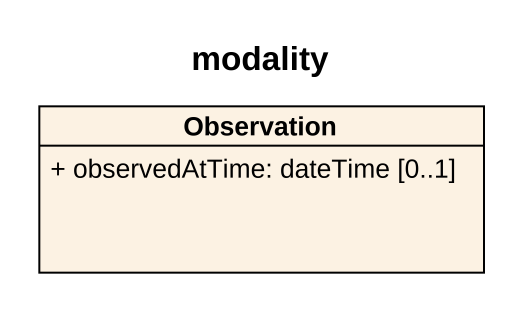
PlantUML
@startuml
title modality
hide circle
hide empty members
skinparam classAttributeIconSize 0
class Observation {
  + observedAtTime: dateTime [0..1]
}
@enduml
